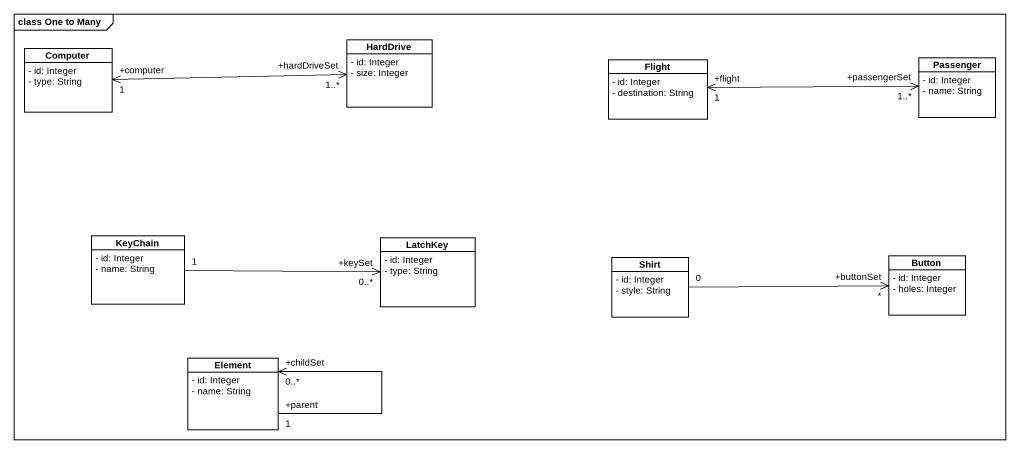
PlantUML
@startuml
mainframe class One to Many
hide circle
hide empty members
skinparam classAttributeIconSize 0
class Computer {
  - id: Integer
  - type: String
}
class HardDrive {
  - id: Integer
  - size: Integer
}
class Flight {
  - id: Integer
  - destination: String
}
class Passenger {
  - id: Integer
  - name: String
}
class KeyChain {
  - id: Integer
  - name: String
}
class LatchKey {
  - id: Integer
  - type: String
}
class Shirt {
  - id: Integer
  - style: String
}
class Button {
  - id: Integer
  - holes: Integer
}
class Element {
  - id: Integer
  - name: String
}
Computer "+computer\n1" <-right-> "+hardDriveSet\n1..*" HardDrive
Flight "+flight\n1" <-right-> "+passengerSet\n1..*" Passenger
KeyChain "1" -right-> "+keySet\n0..*" LatchKey
Shirt "0" -right-> "+buttonSet\n*" Button
Element "+parent\n1" --> "+childSet\n0..*" Element
@enduml
